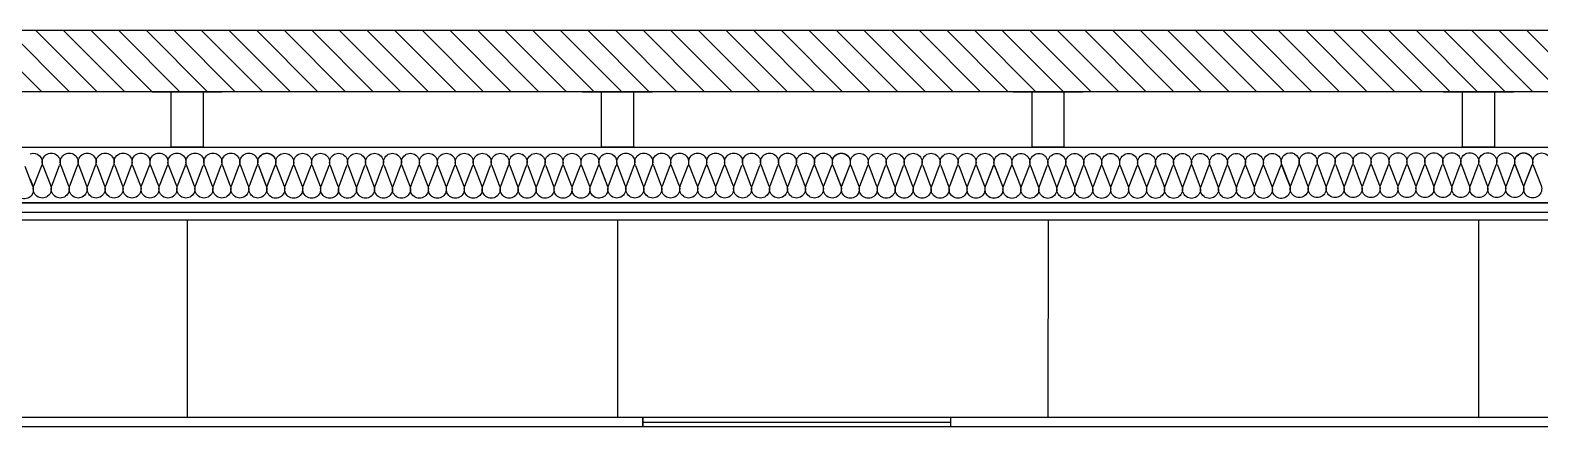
# Model space of a CAD drawing. Header units: millimetres. Extents: x 10 to 76.1, y 10 to 63.5.
# Drawn here: x 40.023 to 42.478, y 25.507 to 26.152 of the extents above; entities that cross this region are included whole.
import ezdxf

# ---------------------------------------------------------------- set-up
doc = ezdxf.new("R2010")
doc.units = ezdxf.units.MM
doc.linetypes.add('LÍNEAS_OCULTAS', pattern=[9.525, 6.35, -3.175])
for name, color, linetype in [('durlok', 3, 'Continuous'), ('lana de vidrio', 2, 'Continuous'), ('Muros', 7, 'Continuous'), ('Relleno', 9, 'Continuous')]:
    doc.layers.add(name, color=color, linetype=linetype)

msp = doc.modelspace()

# ---------------------------------------------------------------- hatches: boundary and pattern name
at = {"layer": 'Relleno', "linetype": 'Continuous', "extrusion": (-2.44929e-16, 0, -1)}
h = msp.add_hatch(dxfattribs=at)
h.set_pattern_fill('ANSI31', color=256, scale=0.01, style=0)
h.paths.add_polyline_path([(-44.6382, 26.1523), (-44.6382, 26.0523), (-34.9032, 26.0523), (-34.9032, 26.1523)])

# ---------------------------------------------------------------- linework, layer by layer
at = {"linetype": 'Continuous', "extrusion": (0, 1, 0)}
msp.add_line((34.9032, 26.1523), (44.6382, 26.1523), dxfattribs=at)
at = {"color": 3}
for p, q in [((40.2216, 26.0523), (40.3356, 26.0523)), ((40.9216, 26.0523), (41.0356, 26.0523)), ((41.6216, 26.0523), (41.7356, 26.0523)), ((42.3216, 26.0523), (42.4356, 26.0523))]:
    msp.add_line(p, q, dxfattribs=at)
for p, q in [((40.2786, 25.844), (40.2785, 25.5223)), ((40.9786, 25.844), (40.9785, 25.5223)), ((41.6786, 25.844), (41.6785, 25.5223)), ((42.3786, 25.844), (42.3785, 25.5223)), ((41.0199, 25.5148), (41.5199, 25.5148))]:
    msp.add_line(p, q)
at = {"extrusion": (-1.22465e-16, 0, -1)}
for p, q in [((43.402, 25.5223), (36.8806, 25.5223)), ((43.3946, 25.5073), (36.8806, 25.5073))]:
    msp.add_line(p, q, dxfattribs=at)
at = {"color": 3, "linetype": 'LÍNEAS_OCULTAS', "extrusion": (0, 1, 0)}
for p, q in [((41.0199, 25.5073), (41.0199, 25.5223)), ((41.5199, 25.5223), (41.5199, 25.5073))]:
    msp.add_line(p, q, dxfattribs=at)
at = {"color": 3, "linetype": 'LÍNEAS_OCULTAS', "extrusion": (-3.26019e-30, -2.30864e-30, -1)}
msp.add_line((41.0199, 25.5223), (41.0199, 25.5073), dxfattribs=at)
at = {"color": 3}
for points in [[(40.2526, 26.0523), (40.3045, 26.0523), (40.3045, 25.9623), (40.2526, 25.9623)], [(40.9526, 26.0523), (41.0045, 26.0523), (41.0045, 25.9623), (40.9526, 25.9623)], [(41.6526, 26.0523), (41.7045, 26.0523), (41.7045, 25.9623), (41.6526, 25.9623)], [(42.3526, 26.0523), (42.4045, 26.0523), (42.4045, 25.9623), (42.3526, 25.9623)]]:
    msp.add_lwpolyline(points, close=True, dxfattribs=at)
at = {"layer": 'durlok'}
for p, q in [((36.8857, 25.9623), (43.6714, 25.9623)), ((36.8856, 25.8715), (43.6715, 25.8714)), ((36.8856, 25.8565), (43.6715, 25.8564))]:
    msp.add_line(p, q, dxfattribs=at)
at = {"layer": 'durlok', "linetype": 'Continuous', "extrusion": (1, -1.83697e-16, 0)}
for p, q in [((43.6715, 25.8714), (36.8856, 25.8715)), ((36.8856, 25.844), (43.6715, 25.8439))]:
    msp.add_line(p, q, dxfattribs=at)
at = {"layer": 'lana de vidrio', "color": 2, "extrusion": (-1.22465e-16, 0, -1)}
for p, q in [((40.0148, 25.9312), (40.0234, 25.9086)), ((40.0294, 25.8991), (40.0421, 25.9325)), ((40.044, 25.9325), (40.0567, 25.8991)), ((40.0586, 25.8991), (40.0713, 25.9325)), ((40.0732, 25.9325), (40.0859, 25.8991)), ((40.0878, 25.8991), (40.1005, 25.9325)), ((40.1024, 25.9325), (40.1151, 25.8991)), ((40.117, 25.8991), (40.1297, 25.9325)), ((40.1316, 25.9325), (40.1443, 25.8991)), ((40.1462, 25.8991), (40.1589, 25.9325)), ((40.1608, 25.9325), (40.1735, 25.8991)), ((40.1754, 25.8991), (40.1881, 25.9325)), ((40.19, 25.9325), (40.2027, 25.8991)), ((40.2046, 25.8991), (40.2173, 25.9325)), ((40.2192, 25.9325), (40.2319, 25.8991)), ((40.2338, 25.8991), (40.2465, 25.9325)), ((40.2484, 25.9325), (40.2611, 25.8991)), ((40.263, 25.8991), (40.2757, 25.9325)), ((40.2776, 25.9325), (40.2903, 25.8991)), ((40.2922, 25.8991), (40.3049, 25.9325)), ((40.3068, 25.9325), (40.3195, 25.8991)), ((40.3214, 25.8991), (40.3341, 25.9325)), ((40.336, 25.9325), (40.3487, 25.8991)), ((40.3506, 25.8991), (40.3633, 25.9325)), ((40.3652, 25.9325), (40.3779, 25.8991)), ((40.3798, 25.8991), (40.3925, 25.9325)), ((40.3944, 25.9325), (40.4071, 25.8991)), ((40.3944, 25.9323), (40.4071, 25.8988)), ((40.409, 25.8991), (40.4217, 25.9325)), ((40.409, 25.8988), (40.4217, 25.9323)), ((40.4236, 25.9323), (40.4363, 25.8988)), ((40.4382, 25.8988), (40.4509, 25.9323)), ((40.4528, 25.9323), (40.4655, 25.8988)), ((40.4674, 25.8988), (40.4801, 25.9323)), ((40.482, 25.9323), (40.4947, 25.8988)), ((40.4966, 25.8988), (40.5093, 25.9323)), ((40.5112, 25.9323), (40.5239, 25.8988)), ((40.5258, 25.8988), (40.5385, 25.9323)), ((40.5404, 25.9323), (40.5531, 25.8988)), ((40.555, 25.8988), (40.5677, 25.9323)), ((40.5696, 25.9323), (40.5823, 25.8988)), ((40.5842, 25.8988), (40.5969, 25.9323)), ((40.5988, 25.9323), (40.6115, 25.8988)), ((40.6134, 25.8988), (40.6261, 25.9323)), ((40.628, 25.9323), (40.6407, 25.8988)), ((40.6426, 25.8988), (40.6553, 25.9323)), ((40.6572, 25.9323), (40.6699, 25.8988)), ((40.6718, 25.8988), (40.6845, 25.9323)), ((40.6864, 25.9323), (40.6991, 25.8988)), ((40.7011, 25.8988), (40.7137, 25.9323)), ((40.7157, 25.9323), (40.7284, 25.8988)), ((40.7303, 25.8988), (40.743, 25.9323)), ((40.7449, 25.9323), (40.7576, 25.8988)), ((40.7595, 25.8988), (40.7722, 25.9323)), ((40.7741, 25.9323), (40.7868, 25.8988)), ((40.7887, 25.8988), (40.8014, 25.9323)), ((40.8033, 25.9323), (40.816, 25.8988)), ((40.8179, 25.8988), (40.8306, 25.9323)), ((40.8325, 25.9323), (40.8452, 25.8988)), ((40.8471, 25.8988), (40.8598, 25.9323)), ((40.8617, 25.9323), (40.8744, 25.8988)), ((40.8763, 25.8988), (40.889, 25.9323)), ((40.8909, 25.9323), (40.9036, 25.8988)), ((40.9055, 25.8988), (40.9182, 25.9323)), ((40.9201, 25.9323), (40.9328, 25.8988)), ((40.9347, 25.8988), (40.9474, 25.9323)), ((40.9492, 25.9325), (40.9578, 25.9099)), ((40.9493, 25.9323), (40.9579, 25.9096)), ((40.9638, 25.8991), (40.9765, 25.9325)), ((40.9784, 25.9325), (40.9911, 25.8991)), ((40.993, 25.8991), (41.0057, 25.9325)), ((41.0076, 25.9325), (41.0203, 25.8991)), ((41.0222, 25.8991), (41.0349, 25.9325)), ((41.0368, 25.9325), (41.0495, 25.8991)), ((41.0514, 25.8991), (41.0641, 25.9325)), ((41.066, 25.9325), (41.0787, 25.8991)), ((41.0806, 25.8991), (41.0933, 25.9325)), ((41.0952, 25.9325), (41.1079, 25.8991)), ((41.1098, 25.8991), (41.1225, 25.9325)), ((41.1244, 25.9325), (41.1371, 25.8991)), ((41.139, 25.8991), (41.1517, 25.9325)), ((41.1536, 25.9325), (41.1663, 25.8991)), ((41.1682, 25.8991), (41.1809, 25.9325)), ((41.1828, 25.9325), (41.1955, 25.8991)), ((41.1974, 25.8991), (41.2101, 25.9325)), ((41.212, 25.9325), (41.2247, 25.8991)), ((41.2266, 25.8991), (41.2393, 25.9325)), ((41.2412, 25.9325), (41.2539, 25.8991)), ((41.2558, 25.8991), (41.2685, 25.9325)), ((41.2704, 25.9325), (41.2831, 25.8991)), ((41.285, 25.8991), (41.2977, 25.9325)), ((41.2996, 25.9325), (41.3123, 25.8991)), ((41.3142, 25.8991), (41.3269, 25.9325)), ((41.3288, 25.9325), (41.3415, 25.8991)), ((41.3288, 25.9323), (41.3415, 25.8988)), ((41.3434, 25.8991), (41.3561, 25.9325)), ((41.3434, 25.8988), (41.3561, 25.9323)), ((41.358, 25.9323), (41.3707, 25.8988)), ((41.3726, 25.8988), (41.3853, 25.9323)), ((41.3872, 25.9323), (41.3999, 25.8988)), ((41.4018, 25.8988), (41.4145, 25.9323)), ((41.4164, 25.9323), (41.4291, 25.8988)), ((41.431, 25.8988), (41.4437, 25.9323)), ((41.4456, 25.9323), (41.4583, 25.8988)), ((41.4602, 25.8988), (41.4729, 25.9323)), ((41.4748, 25.9323), (41.4875, 25.8988)), ((41.4894, 25.8988), (41.5021, 25.9323)), ((41.5041, 25.9323), (41.5168, 25.8988)), ((41.5187, 25.8988), (41.5314, 25.9323)), ((41.5333, 25.9323), (41.546, 25.8988)), ((41.5479, 25.8988), (41.5606, 25.9323)), ((41.5625, 25.9323), (41.5752, 25.8988)), ((41.5771, 25.8988), (41.5898, 25.9323)), ((41.5771, 25.8985), (41.5898, 25.9319)), ((41.5917, 25.9323), (41.6044, 25.8988)), ((41.5917, 25.9319), (41.6044, 25.8985)), ((41.6063, 25.8985), (41.619, 25.9319)), ((41.6209, 25.9319), (41.6336, 25.8985)), ((41.6355, 25.8985), (41.6482, 25.9319)), ((41.6501, 25.9319), (41.6628, 25.8985)), ((41.6647, 25.8985), (41.6774, 25.9319)), ((41.6793, 25.9319), (41.692, 25.8985)), ((41.6939, 25.8985), (41.7066, 25.9319)), ((41.7085, 25.9319), (41.7212, 25.8985)), ((41.7231, 25.8985), (41.7358, 25.9319)), ((41.7377, 25.9319), (41.7504, 25.8985)), ((41.7523, 25.8985), (41.765, 25.9319)), ((41.7669, 25.9319), (41.7796, 25.8985)), ((41.7815, 25.8985), (41.7942, 25.9319)), ((41.7961, 25.9319), (41.8088, 25.8985)), ((41.8107, 25.8985), (41.8234, 25.9319)), ((41.8253, 25.9319), (41.838, 25.8985)), ((41.8399, 25.8985), (41.8526, 25.9319)), ((41.8545, 25.9319), (41.8672, 25.8985)), ((41.8691, 25.8985), (41.8818, 25.9319)), ((41.8837, 25.9319), (41.8964, 25.8985)), ((41.8983, 25.8985), (41.911, 25.9319)), ((41.9129, 25.9319), (41.9256, 25.8985)), ((41.9275, 25.8985), (41.9402, 25.9319)), ((41.9421, 25.9319), (41.9548, 25.8985)), ((41.9567, 25.8985), (41.9694, 25.9319)), ((41.9713, 25.9319), (41.984, 25.8985)), ((41.9859, 25.8985), (41.9986, 25.9319)), ((42.0005, 25.9319), (42.0132, 25.8985)), ((42.0151, 25.8985), (42.0278, 25.9319)), ((42.0297, 25.9319), (42.0424, 25.8985)), ((42.0443, 25.8985), (42.057, 25.9319)), ((42.0589, 25.9332), (42.0675, 25.9106)), ((42.0589, 25.9319), (42.0675, 25.9093)), ((42.0735, 25.8998), (42.0862, 25.9332)), ((42.0881, 25.9332), (42.1008, 25.8998)), ((42.1027, 25.8998), (42.1154, 25.9332)), ((42.1173, 25.9332), (42.13, 25.8998)), ((42.1319, 25.8998), (42.1446, 25.9332)), ((42.1465, 25.9332), (42.1592, 25.8998)), ((42.1611, 25.8998), (42.1738, 25.9332)), ((42.1757, 25.9332), (42.1884, 25.8998)), ((42.1903, 25.8998), (42.203, 25.9332)), ((42.2049, 25.9332), (42.2176, 25.8998)), ((42.2195, 25.8998), (42.2322, 25.9332)), ((42.2341, 25.9332), (42.2468, 25.8998)), ((42.2487, 25.8998), (42.2614, 25.9332)), ((42.2633, 25.9332), (42.276, 25.8998)), ((42.2779, 25.8998), (42.2906, 25.9332)), ((42.2925, 25.9332), (42.3052, 25.8998)), ((42.3071, 25.8998), (42.3198, 25.9332)), ((42.3217, 25.9332), (42.3344, 25.8998)), ((42.3363, 25.8998), (42.349, 25.9332)), ((42.3509, 25.9332), (42.3636, 25.8998)), ((42.3655, 25.8998), (42.3782, 25.9332)), ((42.3801, 25.9332), (42.3928, 25.8998)), ((42.3947, 25.8998), (42.4074, 25.9332)), ((42.4093, 25.9332), (42.422, 25.8998)), ((42.4239, 25.8998), (42.4366, 25.9332)), ((42.4385, 25.9332), (42.4512, 25.8998)), ((42.4385, 25.9329), (42.4512, 25.8995)), ((42.4531, 25.8998), (42.4658, 25.9332)), ((42.4531, 25.8995), (42.4658, 25.9329)), ((42.4677, 25.9329), (42.4804, 25.8995)), ((40.0234, 25.9099), (40.0275, 25.8991)), ((40.0234, 25.9086), (40.0275, 25.8978)), ((40.9578, 25.9099), (40.9619, 25.8991)), ((40.9579, 25.9096), (40.962, 25.8989)), ((42.0675, 25.9106), (42.0716, 25.8998)), ((42.0675, 25.9093), (42.0716, 25.8985))]:
    msp.add_line(p, q, dxfattribs=at)
for centre, start, end in [((-40.0284, 25.9377), 69.7858, 200.7966), ((-40.0576, 25.9377), 339.2034, 200.7966), ((-40.0868, 25.9377), 339.2034, 200.7966), ((-40.116, 25.9377), 339.2034, 200.7966), ((-40.1452, 25.9377), 339.2034, 200.7966), ((-40.1744, 25.9377), 339.2034, 200.7966), ((-40.2036, 25.9377), 339.2034, 200.7966), ((-40.2328, 25.9377), 339.2034, 200.7966), ((-40.262, 25.9377), 339.2034, 200.7966), ((-40.2913, 25.9377), 339.2034, 200.7966), ((-40.3205, 25.9377), 339.2034, 200.7966), ((-40.3497, 25.9377), 339.2034, 200.7966), ((-40.3789, 25.9377), 339.2034, 200.7966), ((-40.4081, 25.9377), 339.2034, 200.7966), ((-40.4081, 25.9375), 339.2034, 200.7966), ((-40.4373, 25.9375), 339.2034, 200.7966), ((-40.4665, 25.9375), 339.2034, 200.7966), ((-40.4957, 25.9375), 339.2034, 200.7966), ((-40.5249, 25.9375), 339.2034, 200.7966), ((-40.5541, 25.9375), 339.2034, 200.7966), ((-40.5833, 25.9375), 339.2034, 200.7966), ((-40.6125, 25.9375), 339.2034, 200.7966), ((-40.6417, 25.9375), 339.2034, 200.7966), ((-40.6709, 25.9375), 339.2034, 200.7966), ((-40.7001, 25.9375), 339.2034, 200.7966), ((-40.7293, 25.9375), 339.2034, 200.7966), ((-40.7585, 25.9375), 339.2034, 200.7966), ((-40.7877, 25.9375), 339.2034, 200.7966), ((-40.8169, 25.9375), 339.2034, 200.7966), ((-40.8461, 25.9375), 339.2034, 200.7966), ((-40.8753, 25.9375), 339.2034, 200.7966), ((-40.9045, 25.9375), 339.2034, 200.7966), ((-40.9337, 25.9375), 339.2034, 200.7966), ((-40.9628, 25.9377), 339.2034, 69.7661), ((-40.9628, 25.9377), 69.7858, 200.7966), ((-40.992, 25.9377), 339.2034, 200.7966), ((-41.0212, 25.9377), 339.2034, 200.7966), ((-41.0504, 25.9377), 339.2034, 200.7966), ((-41.0796, 25.9377), 339.2034, 200.7966), ((-41.1089, 25.9377), 339.2034, 200.7966), ((-41.1381, 25.9377), 339.2034, 200.7966), ((-41.1673, 25.9377), 339.2034, 200.7966), ((-41.1965, 25.9377), 339.2034, 200.7966), ((-41.2257, 25.9377), 339.2034, 200.7966), ((-41.2549, 25.9377), 339.2034, 200.7966), ((-41.2841, 25.9377), 339.2034, 200.7966), ((-41.3133, 25.9377), 339.2034, 200.7966), ((-41.3425, 25.9377), 339.2034, 200.7966), ((-41.3425, 25.9375), 339.2034, 200.7966), ((-41.3717, 25.9375), 339.2034, 200.7966), ((-41.4009, 25.9375), 339.2034, 200.7966), ((-41.4301, 25.9375), 339.2034, 200.7966), ((-41.4593, 25.9375), 339.2034, 200.7966), ((-41.4885, 25.9375), 339.2034, 200.7966), ((-41.5177, 25.9375), 339.2034, 200.7966), ((-41.5469, 25.9375), 339.2034, 200.7966), ((-41.5761, 25.9375), 339.2034, 200.7966), ((-41.6053, 25.9371), 339.2034, 200.7966), ((-41.6345, 25.9371), 339.2034, 200.7966), ((-41.6637, 25.9371), 339.2034, 200.7966), ((-41.6929, 25.9371), 339.2034, 200.7966), ((-41.7221, 25.9371), 339.2034, 200.7966), ((-41.7513, 25.9371), 339.2034, 200.7966), ((-41.7805, 25.9371), 339.2034, 200.7966), ((-41.8097, 25.9371), 339.2034, 200.7966), ((-41.8389, 25.9371), 339.2034, 200.7966), ((-41.8681, 25.9371), 339.2034, 200.7966), ((-41.8973, 25.9371), 339.2034, 200.7966), ((-41.9265, 25.9371), 339.2034, 200.7966), ((-41.9558, 25.9371), 339.2034, 200.7966), ((-41.985, 25.9371), 339.2034, 200.7966), ((-42.0142, 25.9371), 339.2034, 200.7966), ((-42.0434, 25.9371), 339.2034, 200.7966), ((-42.0725, 25.9384), 339.2034, 69.7661), ((-42.0725, 25.9384), 69.7858, 200.7966), ((-42.1017, 25.9384), 339.2034, 200.7966), ((-42.1309, 25.9384), 339.2034, 200.7966), ((-42.1601, 25.9384), 339.2034, 200.7966), ((-42.1893, 25.9384), 339.2034, 200.7966), ((-42.2185, 25.9384), 339.2034, 200.7966), ((-42.2477, 25.9384), 339.2034, 200.7966), ((-42.2769, 25.9384), 339.2034, 200.7966), ((-42.3061, 25.9384), 339.2034, 200.7966), ((-42.3353, 25.9384), 339.2034, 200.7966), ((-42.3645, 25.9384), 339.2034, 200.7966), ((-42.3937, 25.9384), 339.2034, 200.7966), ((-42.4229, 25.9384), 339.2034, 200.7966), ((-42.4522, 25.9384), 339.2034, 200.7966), ((-42.4522, 25.9381), 339.2034, 200.7966), ((-42.4814, 25.9381), 339.2034, 200.7966), ((-40.0139, 25.8926), 229.145, 20.7966), ((-40.0139, 25.8926), 159.2034, 229.1205), ((-40.043, 25.8939), 159.2034, 20.7966), ((-40.0722, 25.8939), 159.2034, 20.7966), ((-40.1014, 25.8939), 159.2034, 20.7966), ((-40.1306, 25.8939), 159.2034, 20.7966), ((-40.1598, 25.8939), 159.2034, 20.7966), ((-40.189, 25.8939), 159.2034, 20.7966), ((-40.2182, 25.8939), 159.2034, 20.7966), ((-40.2474, 25.8939), 159.2034, 20.7966), ((-40.2766, 25.8939), 159.2034, 20.7966), ((-40.3059, 25.8939), 159.2034, 20.7966), ((-40.3351, 25.8939), 159.2034, 20.7966), ((-40.3643, 25.8939), 159.2034, 20.7966), ((-40.3935, 25.8939), 159.2034, 20.7966), ((-40.4227, 25.8937), 159.2034, 20.7966), ((-40.4519, 25.8937), 159.2034, 20.7966), ((-40.4811, 25.8937), 159.2034, 20.7966), ((-40.5103, 25.8937), 159.2034, 20.7966), ((-40.5395, 25.8937), 159.2034, 20.7966), ((-40.5687, 25.8937), 159.2034, 20.7966), ((-40.5979, 25.8937), 159.2034, 20.7966), ((-40.6271, 25.8937), 159.2034, 20.7966), ((-40.6563, 25.8937), 159.2034, 20.7966), ((-40.6855, 25.8937), 159.2034, 20.7966), ((-40.7147, 25.8937), 159.2034, 20.7966), ((-40.7439, 25.8937), 159.2034, 20.7966), ((-40.7731, 25.8937), 159.2034, 20.7966), ((-40.8023, 25.8937), 159.2034, 20.7966), ((-40.8315, 25.8937), 159.2034, 20.7966), ((-40.8607, 25.8937), 159.2034, 20.7966), ((-40.8899, 25.8937), 159.2034, 20.7966), ((-40.9191, 25.8937), 159.2034, 20.7966), ((-40.9483, 25.8937), 229.145, 20.7966), ((-40.9483, 25.8937), 159.2034, 229.1205), ((-40.9774, 25.8939), 159.2034, 20.7966), ((-41.0066, 25.8939), 159.2034, 20.7966), ((-41.0358, 25.8939), 159.2034, 20.7966), ((-41.065, 25.8939), 159.2034, 20.7966), ((-41.0943, 25.8939), 159.2034, 20.7966), ((-41.1235, 25.8939), 159.2034, 20.7966), ((-41.1527, 25.8939), 159.2034, 20.7966), ((-41.1819, 25.8939), 159.2034, 20.7966), ((-41.2111, 25.8939), 159.2034, 20.7966), ((-41.2403, 25.8939), 159.2034, 20.7966), ((-41.2695, 25.8939), 159.2034, 20.7966), ((-41.2987, 25.8939), 159.2034, 20.7966), ((-41.3279, 25.8939), 159.2034, 20.7966), ((-41.3571, 25.8937), 159.2034, 20.7966), ((-41.3863, 25.8937), 159.2034, 20.7966), ((-41.4155, 25.8937), 159.2034, 20.7966), ((-41.4447, 25.8937), 159.2034, 20.7966), ((-41.4739, 25.8937), 159.2034, 20.7966), ((-41.5031, 25.8937), 159.2034, 20.7966), ((-41.5323, 25.8937), 159.2034, 20.7966), ((-41.5615, 25.8937), 159.2034, 20.7966), ((-41.5907, 25.8933), 159.2034, 20.7966), ((-41.5907, 25.8937), 159.2034, 20.7966), ((-41.6199, 25.8933), 159.2034, 20.7966), ((-41.6491, 25.8933), 159.2034, 20.7966), ((-41.6783, 25.8933), 159.2034, 20.7966), ((-41.7075, 25.8933), 159.2034, 20.7966), ((-41.7367, 25.8933), 159.2034, 20.7966), ((-41.7659, 25.8933), 159.2034, 20.7966), ((-41.7951, 25.8933), 159.2034, 20.7966), ((-41.8243, 25.8933), 159.2034, 20.7966), ((-41.8535, 25.8933), 159.2034, 20.7966), ((-41.8827, 25.8933), 159.2034, 20.7966), ((-41.9119, 25.8933), 159.2034, 20.7966), ((-41.9411, 25.8933), 159.2034, 20.7966), ((-41.9704, 25.8933), 159.2034, 20.7966), ((-41.9996, 25.8933), 159.2034, 20.7966), ((-42.0288, 25.8933), 159.2034, 20.7966), ((-42.058, 25.8933), 229.145, 20.7966), ((-42.058, 25.8933), 159.2034, 229.1205), ((-42.0871, 25.8946), 159.2034, 20.7966), ((-42.1163, 25.8946), 159.2034, 20.7966), ((-42.1455, 25.8946), 159.2034, 20.7966), ((-42.1747, 25.8946), 159.2034, 20.7966), ((-42.2039, 25.8946), 159.2034, 20.7966), ((-42.2331, 25.8946), 159.2034, 20.7966), ((-42.2623, 25.8946), 159.2034, 20.7966), ((-42.2915, 25.8946), 159.2034, 20.7966), ((-42.3207, 25.8946), 159.2034, 20.7966), ((-42.3499, 25.8946), 159.2034, 20.7966), ((-42.3791, 25.8946), 159.2034, 20.7966), ((-42.4083, 25.8946), 159.2034, 20.7966), ((-42.4376, 25.8946), 159.2034, 20.7966), ((-42.4668, 25.8943), 159.2034, 20.7966)]:
    msp.add_arc(centre, 0.0146, start, end, dxfattribs=at)
at = {"layer": 'Muros', "linetype": 'Continuous', "extrusion": (0, 1, 0)}
msp.add_line((44.6382, 26.0523), (35.1082, 26.0523), dxfattribs=at)

doc.saveas('drawing.dxf')
